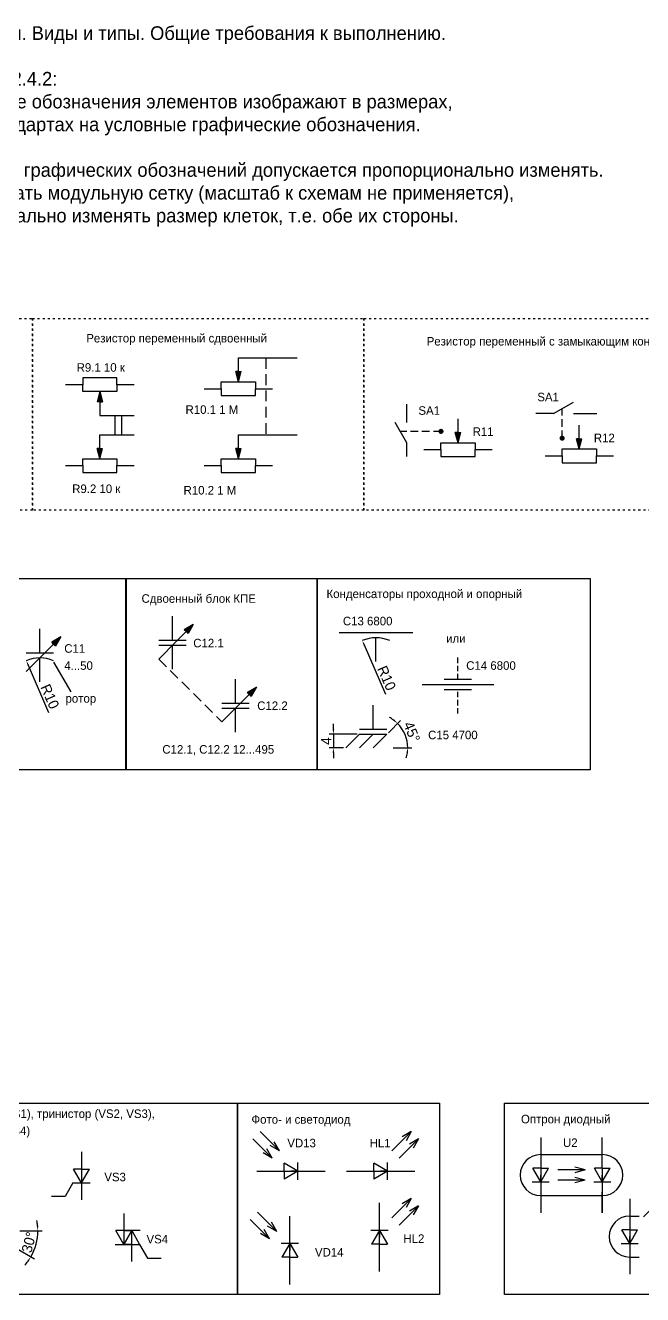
# Model space of a CAD drawing. Header units: millimetres. Extents: x 52 to 1332, y -528 to 1037.
# Drawn here: x 342.7 to 523.3, y 665.5 to 1036.6 of the extents above; entities that cross this region are included whole.
import ezdxf
from ezdxf.enums import TextEntityAlignment as Align

# ---------------------------------------------------------------- set-up
doc = ezdxf.new("R2010")
doc.units = ezdxf.units.MM
doc.linetypes.add('ACAD_ISO03W100', pattern=[30, 12, -18])
doc.linetypes.add('HIDDEN2', pattern=[4.7625, 3.175, -1.5875])
doc.styles.get("Standard").update_dxf_attribs({"font": 'standarteskd.shx', "height": 3})
doc.dimstyles.new('ISO-25', dxfattribs={"dimtxt": 2, "dimasz": 1.5, "dimexe": 1.25, "dimexo": 0.625, "dimtad": 1, "dimtxsty": 'Standard', "dimcen": 2.5, "dimadec": 0, "dimazin": 0, "dimtfac": 1, "dimtmove": 0, "dimatfit": 3, "dimfxl": 1, "dimarcsym": 0})

# ---------------------------------------------------------------- blocks, each defined once
blk = doc.blocks.new('Strelka')
h = blk.add_hatch(color=256)
h.paths.add_polyline_path([(233.47, 172.7), (234.27, 175.7), (233.47, 175.7)])
h.paths.add_polyline_path([(233.47, 175.7), (232.66, 175.7), (233.47, 172.7)])
for p, q in [((233.47, 175.7), (233.47, 179.7)), ((233.47, 175.7), (232.66, 175.7)), ((233.47, 172.7), (232.66, 175.7)), ((233.47, 175.7), (234.27, 175.7)), ((233.47, 172.7), (233.47, 175.7)), ((233.47, 172.7), (234.27, 175.7))]:
    blk.add_line(p, q)
blk = doc.blocks.new('rezistor')
for p, q in [((51.9, 169.84), (51.9, 171.84)), ((51.9, 171.84), (61.9, 171.84)), ((61.9, 171.84), (61.9, 169.84)), ((46.9, 169.84), (51.9, 169.84)), ((51.9, 169.84), (51.9, 167.84)), ((51.9, 167.84), (61.9, 167.84)), ((61.9, 169.84), (66.9, 169.84)), ((61.9, 167.84), (61.9, 169.84))]:
    blk.add_line(p, q)
blk = doc.blocks.new('rez peremennyj sdvoennyj')
for p, q in [((346.09, 777.4), (356.09, 777.4)), ((350.47, 777.4), (350.47, 771.77)), ((352.46, 777.4), (352.46, 771.77)), ((346.09, 771.77), (356.09, 771.77))]:
    blk.add_line(p, q)
at = {"rotation": 180}
for name, p in [('rezistor', (402.99, 956.24)), ('Strelka', (579.55, 957.09))]:
    blk.add_blockref(name, p, dxfattribs=at)
for name, p in [('Strelka', (112.62, 592.08)), ('rezistor', (289.19, 592.93))]:
    blk.add_blockref(name, p)
blk = doc.blocks.new('rez peremennyj sdvoennyj 2')
for p, q in [((386.62, 794.24), (403.76, 794.24)), ((386.62, 771.77), (403.76, 771.77))]:
    blk.add_line(p, q)
at = {"linetype": 'HIDDEN2'}
blk.add_line((394.67, 794.24), (394.67, 771.77), dxfattribs=at)
for name, p in [('Strelka', (153.16, 614.55)), ('rezistor', (329.72, 615.4)), ('Strelka', (153.16, 592.08)), ('rezistor', (329.72, 592.93))]:
    blk.add_blockref(name, p)
blk = doc.blocks.new('rez per s zam kontaktom')
at = {"linetype": 'Continuous'}
for p, q in [((435.9, 775.32), (435.9, 780.67)), ((435.9, 769.44), (432.51, 775.32)), ((435.9, 765.44), (435.9, 769.44))]:
    blk.add_line(p, q, dxfattribs=at)
at = {"linetype": 'HIDDEN2', "ltscale": 0.7}
blk.add_line((445.87, 772.75), (433.99, 772.75), dxfattribs=at)
at = {"linetype": 'Continuous', "const_width": 0.75}
blk.add_lwpolyline([(445.5, 772.75, 1), (446.25, 772.75, 1)], format="xyb", close=True, dxfattribs=at)
for name, p in [('Strelka', (217.4, 596.75)), ('rezistor', (393.97, 597.6))]:
    blk.add_blockref(name, p)
blk = doc.blocks.new('rez per s zam kontaktom 2')
at = {"linetype": 'Continuous'}
for p, q in [((496.13, 777.99), (501.93, 781.34)), ((496.13, 777.99), (490.91, 777.99)), ((501.93, 777.99), (508.73, 777.99))]:
    blk.add_line(p, q, dxfattribs=at)
at = {"linetype": 'HIDDEN2', "ltscale": 0.7}
blk.add_line((498.63, 770.76), (498.63, 779.43), dxfattribs=at)
at = {"linetype": 'Continuous', "const_width": 0.75}
blk.add_lwpolyline([(498.25, 770.76, 1), (499, 770.76, 1)], format="xyb", close=True, dxfattribs=at)
for name, p in [('Strelka', (270.16, 594.9)), ('rezistor', (446.73, 595.76))]:
    blk.add_blockref(name, p)
blk = doc.blocks.new('KPE rotor')
at = {"linetype": 'Continuous'}
for p, q in [((408.94, 730.89), (408.94, 737.88)), ((404.94, 730.89), (408.94, 730.89)), ((404.94, 730.89), (408.94, 730.89)), ((410.11, 730.56), (404.94, 725.39)), ((408.94, 730.89), (412.94, 730.89)), ((408.94, 722.41), (408.94, 729.39))]:
    blk.add_line(p, q, dxfattribs=at)
blk.add_arc((408.94, 719.39), 10, 66.4218, 113.5782, dxfattribs=at)
at = {"rotation": 134.9999999999999}
blk.add_blockref('Strelka', (702.26, 692.54), dxfattribs=at)
blk = doc.blocks.new('*D39')
at = {"color": 0, "linetype": 'Continuous', "lineweight": -2, "transparency": 16777216}
blk.add_line((349.65, 835.64), (343.61, 849.5), dxfattribs=at)
at = {"color": 0, "linetype": 'Continuous', "lineweight": -3, "transparency": 16777216}
blk.add_solid([(343.84, 849.6), (343.38, 849.4), (343.01, 850.87)], dxfattribs=at)
at = {"layer": 'Defpoints', "color": 0, "linetype": 'Continuous', "lineweight": -3, "transparency": 16777216}
for p in [(343.01, 850.87), (347.01, 841.71)]:
    blk.add_point(p, dxfattribs=at)
at = {"color": 0, "linetype": 'Continuous', "transparency": 16777216, "insert": (349.9, 840.4), "char_height": 3, "attachment_point": 5, "rotation": 293.5782}
blk.add_mtext('R10', dxfattribs=at)
blk = doc.blocks.new('condensator')
at = {"linetype": 'Continuous'}
for p, q in [((159.82, 727.6), (159.82, 734.59)), ((155.82, 727.6), (159.82, 727.6)), ((155.82, 727.6), (159.82, 727.6)), ((159.82, 727.6), (163.82, 727.6)), ((155.82, 726.1), (159.82, 726.1)), ((159.82, 719.12), (159.82, 726.1)), ((159.82, 726.1), (163.82, 726.1))]:
    blk.add_line(p, q, dxfattribs=at)
blk = doc.blocks.new('KPE')
at = {"linetype": 'Continuous'}
blk.add_line((359.24, 722.09), (354.07, 716.92), dxfattribs=at)
blk.add_blockref('condensator', (198.26, -5.18), dxfattribs=at)
at = {"rotation": 135}
blk.add_blockref('Strelka', (651.39, 684.07), dxfattribs=at)
blk = doc.blocks.new('Blok KPE')
at = {"linetype": 'HIDDEN2'}
blk.add_line((433.01, 726.19), (451.48, 707.79), dxfattribs=at)
at = {"linetype": 'Continuous'}
for p in [(78.93, 9.27), (97.41, -9.13)]:
    blk.add_blockref('KPE', p, dxfattribs=at)
blk = doc.blocks.new('Condensator prohodnoj')
at = {"linetype": 'Continuous'}
for p, q in [((485.76, 733.91), (496.55, 733.91)), ((496.55, 733.91), (507.34, 733.91)), ((496.55, 725.43), (496.55, 732.41))]:
    blk.add_line(p, q, dxfattribs=at)
blk.add_arc((496.55, 722.41), 10, 66.4218, 113.5782, dxfattribs=at)
blk = doc.blocks.new('condensator prohodnoj 2')
at = {"linetype": 'HIDDEN2', "ltscale": 0.5}
for p, q in [((520.52, 720.25), (520.52, 727.23)), ((520.52, 710.26), (520.52, 717.25))]:
    blk.add_line(p, q, dxfattribs=at)
at = {"linetype": 'Continuous'}
for p, q in [((516.52, 720.25), (520.52, 720.25)), ((516.52, 720.25), (520.52, 720.25)), ((520.52, 720.25), (524.52, 720.25)), ((510.03, 718.75), (520.52, 718.75)), ((516.52, 717.25), (520.52, 717.25)), ((520.52, 718.75), (531.01, 718.75)), ((520.52, 717.25), (524.52, 717.25))]:
    blk.add_line(p, q, dxfattribs=at)
blk = doc.blocks.new('*D43')
at = {"color": 0, "linetype": 'Continuous', "lineweight": -2, "transparency": 16777216}
blk.add_line((448.17, 841.03), (441.9, 855.38), dxfattribs=at)
at = {"color": 0, "linetype": 'Continuous', "lineweight": -3, "transparency": 16777216}
blk.add_solid([(442.13, 855.48), (441.67, 855.28), (441.3, 856.76)], dxfattribs=at)
at = {"layer": 'Defpoints', "color": 0, "linetype": 'Continuous', "lineweight": -3, "transparency": 16777216}
for p in [(441.3, 856.76), (445.3, 847.59)]:
    blk.add_point(p, dxfattribs=at)
at = {"color": 0, "linetype": 'Continuous', "transparency": 16777216, "insert": (448.41, 845.79), "char_height": 3, "attachment_point": 5, "rotation": 293.5782}
blk.add_mtext('R10', dxfattribs=at)
blk = doc.blocks.new('condensator opornyj')
at = {"linetype": 'Continuous'}
for p, q in [((496.7, 710.06), (496.7, 717.04)), ((492.7, 710.06), (496.7, 710.06)), ((492.7, 710.06), (496.7, 710.06)), ((496.7, 710.06), (500.7, 710.06)), ((492.7, 708.56), (488.7, 704.56)), ((496.7, 708.56), (492.7, 704.56)), ((492.7, 708.56), (496.7, 708.56)), ((500.7, 708.56), (496.7, 704.56)), ((496.7, 708.56), (500.7, 708.56))]:
    blk.add_line(p, q, dxfattribs=at)
blk = doc.blocks.new('*D45')
at = {"color": 0, "linetype": 'Continuous', "lineweight": -2, "transparency": 16777216}
for p, q in [((432.84, 830.88), (432.84, 832.38)), ((439.84, 829.38), (431.59, 829.38)), ((432.84, 829.38), (432.84, 825.38)), ((435.84, 825.38), (431.59, 825.38)), ((432.84, 823.88), (432.84, 822.38))]:
    blk.add_line(p, q, dxfattribs=at)
at = {"color": 0, "linetype": 'Continuous', "lineweight": -3, "transparency": 16777216}
for points in [[(432.59, 830.88), (433.09, 830.88), (432.84, 829.38)], [(432.59, 823.88), (433.09, 823.88), (432.84, 825.38)]]:
    blk.add_solid(points, dxfattribs=at)
at = {"layer": 'Defpoints', "color": 0, "linetype": 'Continuous', "lineweight": -3, "transparency": 16777216}
for p in [(440.47, 829.38), (432.84, 825.38), (436.47, 825.38)]:
    blk.add_point(p, dxfattribs=at)
at = {"color": 0, "linetype": 'Continuous', "transparency": 16777216, "insert": (430.72, 827.38), "char_height": 3, "attachment_point": 5, "rotation": 90}
blk.add_mtext('4', dxfattribs=at)
blk = doc.blocks.new('*D46')
at = {"color": 0, "linetype": 'Continuous', "lineweight": -2, "transparency": 16777216}
for p, q in [((448.91, 829.82), (452.5, 833.41)), ((450.34, 825.38), (455.82, 825.38))]:
    blk.add_line(p, q, dxfattribs=at)
for start, end in [(53.5111, 62.0222), (0, 45), (342.9778, 351.4889)]:
    blk.add_arc((444.47, 825.38), 10.11, start, end, dxfattribs=at)
at = {"color": 0, "linetype": 'Continuous', "lineweight": -3, "transparency": 16777216}
for points in [[(450.64, 833.7), (450.32, 833.32), (451.61, 832.53)], [(454.21, 823.9), (454.71, 823.87), (454.57, 825.38)]]:
    blk.add_solid(points, dxfattribs=at)
at = {"layer": 'Defpoints', "color": 0, "linetype": 'Continuous', "lineweight": -3, "transparency": 16777216}
for p in [(448.47, 829.38), (454.23, 828), (444.47, 825.38), (446.89, 825.38), (449.72, 825.38)]:
    blk.add_point(p, dxfattribs=at)
at = {"color": 0, "linetype": 'Continuous', "transparency": 16777216, "insert": (455.77, 830.06), "char_height": 3, "attachment_point": 5, "rotation": 292.5}
blk.add_mtext('45°', dxfattribs=at)
blk = doc.blocks.new('VS3')
at = {"linetype": 'Continuous'}
for p, q in [((470.64, 668.3), (475.64, 668.3)), ((475.64, 668.3), (475.64, 670.61)), ((479.64, 668.3), (475.64, 670.61)), ((475.64, 668.3), (475.64, 665.99)), ((479.64, 668.3), (475.64, 665.99)), ((475.64, 668.3), (479.64, 668.3)), ((479.64, 668.3), (479.64, 670.8)), ((479.64, 668.3), (484.64, 668.3)), ((479.64, 665.8), (479.64, 668.3)), ((479.64, 665.8), (483.64, 663.49)), ((483.64, 663.49), (483.64, 659.49))]:
    blk.add_line(p, q, dxfattribs=at)
blk = doc.blocks.new('*D75')
at = {"color": 0, "linetype": 'Continuous', "lineweight": -2, "transparency": 16777216}
for p, q in [((341.1, 684.2), (347.62, 684.2)), ((340.01, 679.08), (345.41, 675.96))]:
    blk.add_line(p, q, dxfattribs=at)
for start, end in [(5.6456, 11.2912), (330, 360), (318.7088, 324.3544)]:
    blk.add_arc((331.14, 684.2), 15.23, start, end, dxfattribs=at)
at = {"color": 0, "linetype": 'Continuous', "lineweight": -3, "transparency": 16777216}
for points in [[(346.55, 685.72), (346.05, 685.69), (346.37, 684.2)], [(343.31, 675.46), (343.73, 675.19), (344.33, 676.59)]]:
    blk.add_solid(points, dxfattribs=at)
at = {"layer": 'Defpoints', "color": 0, "linetype": 'Continuous', "lineweight": -3, "transparency": 16777216}
for p in [(335.47, 684.2), (340.47, 684.2), (335.47, 681.7), (339.47, 679.4), (345.45, 679)]:
    blk.add_point(p, dxfattribs=at)
at = {"color": 0, "linetype": 'Continuous', "transparency": 16777216, "insert": (343.8, 680.81), "char_height": 3, "attachment_point": 5, "rotation": 75}
blk.add_mtext('30°', dxfattribs=at)
blk = doc.blocks.new('VS4')
at = {"linetype": 'Continuous'}
for p, q in [((493.02, 661.45), (493.02, 656.45)), ((493.02, 652.45), (490.71, 656.45)), ((493.02, 656.45), (490.71, 656.45)), ((495.33, 656.45), (492.83, 656.45)), ((493.02, 656.45), (493.02, 652.45)), ((493.02, 652.45), (495.33, 656.45)), ((495.33, 656.45), (493.02, 652.45)), ((493.02, 656.45), (495.33, 656.45)), ((495.33, 656.45), (497.64, 652.45)), ((495.33, 652.45), (495.33, 656.45)), ((497.83, 656.45), (495.33, 656.45)), ((490.52, 652.45), (493.02, 652.45)), ((493.02, 652.45), (495.52, 652.45)), ((495.33, 652.45), (493.02, 652.45)), ((495.33, 652.45), (497.64, 652.45)), ((495.33, 647.45), (495.33, 652.45))]:
    blk.add_line(p, q, dxfattribs=at)
at = {"linetype": 'Continuous', "ltscale": 0.25}
for p, q in [((497.64, 652.45), (499.95, 648.45)), ((499.95, 648.45), (503.95, 648.45))]:
    blk.add_line(p, q, dxfattribs=at)
blk = doc.blocks.new('U2')
at = {"linetype": 'Continuous'}
for p, q in [((574.79, 627.7), (574.79, 618.7)), ((592.79, 618.7), (592.79, 627.7)), ((574.79, 622.7), (592.79, 622.7)), ((574.79, 618.7), (572.48, 618.7)), ((574.79, 614.7), (572.48, 618.7)), ((574.79, 618.7), (577.1, 618.7)), ((574.79, 614.7), (577.1, 618.7)), ((574.79, 618.7), (574.79, 614.7)), ((574.79, 614.7), (574.79, 616.7)), ((587.79, 618.2), (579.79, 618.2)), ((587.79, 618.2), (584.79, 619.01)), ((587.79, 618.2), (584.79, 617.4)), ((592.79, 618.7), (590.48, 618.7)), ((592.79, 614.7), (590.48, 618.7)), ((592.79, 618.7), (595.1, 618.7)), ((592.79, 614.7), (595.1, 618.7)), ((592.79, 618.7), (592.79, 614.7)), ((592.79, 614.7), (592.79, 616.7)), ((572.29, 614.7), (574.79, 614.7)), ((574.79, 614.7), (577.29, 614.7)), ((574.79, 614.7), (574.79, 605.7)), ((587.79, 615.2), (579.79, 615.2)), ((587.79, 615.2), (584.79, 616.01)), ((587.79, 615.2), (584.79, 614.4)), ((590.29, 614.7), (592.79, 614.7)), ((592.79, 614.7), (592.79, 605.7)), ((592.79, 614.7), (595.29, 614.7)), ((574.79, 610.7), (592.79, 610.7)), ((592.79, 605.7), (592.79, 611.7))]:
    blk.add_line(p, q, dxfattribs=at)
for centre, start, end in [((574.79, 616.7), 90, 270), ((592.79, 616.7), 270, 90)]:
    blk.add_arc(centre, 6, start, end, dxfattribs=at)
blk = doc.blocks.new('U2.2')
at = {"linetype": 'Continuous'}
for p, q in [((600.83, 609.74), (600.83, 600.74)), ((610.5, 610.12), (604.84, 604.46)), ((610.5, 610.12), (607.81, 608.57)), ((610.5, 610.12), (608.94, 607.43)), ((612.62, 608), (606.96, 602.34)), ((612.62, 608), (609.93, 606.45)), ((612.62, 608), (611.06, 605.31)), ((600.83, 604.74), (603.61, 604.74)), ((600.83, 600.74), (598.53, 600.74)), ((600.83, 596.74), (598.53, 600.74)), ((600.83, 600.74), (603.14, 600.74)), ((600.83, 596.74), (603.14, 600.74)), ((600.83, 600.74), (600.83, 596.74)), ((600.83, 596.74), (600.83, 598.74)), ((598.33, 596.74), (600.83, 596.74)), ((600.83, 596.74), (600.83, 587.74)), ((600.83, 596.74), (603.33, 596.74)), ((600.83, 592.74), (603.61, 592.74))]:
    blk.add_line(p, q, dxfattribs=at)
blk.add_arc((600.83, 598.74), 6, 90, 270, dxfattribs=at)
blk = doc.blocks.new('strely')
at = {"linetype": 'Continuous'}
for p, q in [((404.97, 600.69), (399.32, 606.35)), ((407.09, 602.81), (401.44, 608.47)), ((407.09, 602.81), (405.54, 605.5)), ((404.97, 600.69), (402.28, 602.24)), ((404.97, 600.69), (403.42, 603.38)), ((407.09, 602.81), (404.4, 604.36))]:
    blk.add_line(p, q, dxfattribs=at)

msp = doc.modelspace()

# ---------------------------------------------------------------- linework, layer by layer
at = {"linetype": 'Continuous'}
for p, q in [((351.007, 850.432), (356.03, 841.733)), ((449.979, 707.52), (455.636, 713.176)), ((455.636, 713.176), (452.946, 711.623)), ((455.636, 713.176), (454.083, 710.487)), ((452.101, 705.398), (457.758, 711.055)), ((457.758, 711.055), (455.068, 709.502)), ((457.758, 711.055), (456.205, 708.365)), ((410.415, 701.596), (418.415, 701.596)), ((422.415, 701.596), (418.415, 703.905)), ((418.415, 701.596), (418.415, 703.905)), ((418.415, 701.596), (422.415, 701.596)), ((422.415, 701.596), (418.415, 699.286)), ((418.415, 701.596), (418.415, 699.286)), ((422.415, 701.596), (420.415, 701.596)), ((422.415, 701.596), (422.415, 704.096)), ((422.415, 701.596), (430.415, 701.596)), ((422.415, 699.096), (422.415, 701.596)), ((436.637, 701.596), (444.637, 701.596)), ((444.637, 701.596), (444.637, 703.905)), ((448.637, 701.596), (444.637, 703.905)), ((444.637, 701.596), (444.637, 699.286)), ((448.637, 701.596), (444.637, 699.286)), ((444.637, 701.596), (448.637, 701.596)), ((448.637, 701.596), (446.637, 701.596)), ((448.637, 701.596), (448.637, 704.096)), ((448.637, 701.596), (456.637, 701.596)), ((448.637, 699.096), (448.637, 701.596)), ((446.327, 684.305), (446.327, 692.305)), ((449.979, 687.97), (455.636, 693.627)), ((452.101, 685.849), (457.758, 691.506)), ((455.636, 693.627), (452.946, 692.074)), ((455.636, 693.627), (454.083, 690.937)), ((457.758, 691.506), (455.068, 689.953)), ((457.758, 691.506), (456.205, 688.816)), ((420.104, 680.457), (420.104, 688.457)), ((446.327, 684.305), (443.827, 684.305)), ((446.327, 684.305), (444.017, 680.305)), ((448.827, 684.305), (446.327, 684.305)), ((446.327, 680.305), (446.327, 684.305)), ((446.327, 684.305), (448.636, 680.305)), ((446.327, 684.305), (446.327, 682.305)), ((420.104, 680.457), (417.604, 680.457)), ((420.104, 680.457), (417.795, 676.457)), ((420.104, 680.457), (420.104, 678.457)), ((420.104, 680.457), (422.414, 676.457)), ((420.104, 676.457), (420.104, 680.457)), ((422.604, 680.457), (420.104, 680.457)), ((446.327, 680.305), (444.017, 680.305)), ((446.327, 672.305), (446.327, 680.305)), ((446.327, 680.305), (448.636, 680.305)), ((420.104, 676.457), (417.795, 676.457)), ((420.104, 676.457), (422.414, 676.457)), ((420.104, 668.457), (420.104, 676.457))]:
    msp.add_line(p, q, dxfattribs=at)
at = {"linetype": 'Continuous', "lineweight": -3}
msp.add_line((404.776, 665.509), (404.776, 721.5), dxfattribs=at)
at = {"linetype": 'ACAD_ISO03W100', "ltscale": 0.05}
for points in [[(241.964, 950.901), (344.798, 950.901), (344.798, 894.91), (241.964, 894.91)], [(344.798, 950.901), (441.778, 950.901), (441.778, 894.91), (344.798, 894.91)], [(441.778, 950.901), (561.626, 950.901), (561.626, 894.91), (441.778, 894.91)]]:
    msp.add_lwpolyline(points, close=True, dxfattribs=at)
at = {"linetype": 'Continuous'}
for points in [[(293.811, 874.91), (372.2, 874.91), (372.2, 818.918), (293.811, 818.918)], [(372.093, 874.91), (428.085, 874.91), (428.085, 818.918), (372.093, 818.918)], [(428.085, 874.91), (507.955, 874.91), (507.955, 818.918), (428.085, 818.918)], [(316.2, 721.5), (404.776, 721.5), (404.776, 665.509), (316.2, 665.509)], [(404.776, 721.5), (463.857, 721.5), (463.857, 665.509), (404.776, 665.509)], [(482.861, 721.5), (565.5, 721.5), (565.5, 665.509), (482.861, 665.509)]]:
    msp.add_lwpolyline(points, close=True, dxfattribs=at)

# ---------------------------------------------------------------- block references
for name, p in [('rez peremennyj sdvoennyj 2', (18.434, 145.176)), ('rez peremennyj sdvoennyj', (18.434, 145.176)), ('rez per s zam kontaktom', (18.434, 145.176)), ('rez per s zam kontaktom 2', (1.122, 145.176)), ('Blok KPE', (-51.25, 125.176)), ('KPE rotor', (-61.93, 122.315)), ('Condensator prohodnoj', (-51.25, 125.176)), ('condensator prohodnoj 2', (-51.25, 125.176)), ('condensator opornyj', (-52.23, 120.823)), ('strely', (9.979, 104.709)), ('U2', (-81.301, 83.75)), ('U2.2', (-81.301, 83.75)), ('VS4', (-121.477, 27.759)), ('strely', (9.201, 81.153))]:
    msp.add_blockref(name, p, dxfattribs=at)
at = {"linetype": 'Continuous', "rotation": 270}
msp.add_blockref('VS3', (-309.135, 1177.856), dxfattribs=at)

# ---------------------------------------------------------------- texts
msp.add_text('Резистор переменный сдвоенный', height=2.5).set_placement((386.979, 944.898), align=Align.MIDDLE)
at = {"linetype": 'Continuous'}
msp.add_text('Резистор переменный с замыкающим контактом', height=2.5, dxfattribs=at).set_placement((498.053, 944), align=Align.MIDDLE)
for s, p in [('R9.1 10 к', (357.728, 935.369)), ('R9.2 10 к', (356.429, 899.898))]:
    msp.add_text(s, height=2.5).set_placement(p)
for s, p in [('SA1', (492.493, 926.723)), ('R10.1 1 M', (389.586, 923.035)), ('SA1', (457.715, 922.771)), ('R11', (473.572, 916.609)), ('R12', (509.019, 914.764)), ('R10.2 1 M', (389.008, 899.462)), ('Сдвоенный блок КПЕ', (376.716, 867.803)), ('Конденсаторы проходной и опорный', (430.836, 869.182)), ('C13 6800', (435.617, 861.213)), ('или', (465.817, 856.109)), ('С11', (354.117, 853.192)), ('C12.1', (391.844, 854.77)), ('4...50', (354.117, 848.192)), ('C14 6800', (471.683, 848.207)), ('ротор', (354.476, 838.589)), ('C12.2', (410.555, 836.457)), ('C15 4700', (460.543, 827.906)), ('C12.1, C12.2 12...495', (382.805, 823.691)), ('Динистор (VS1), тринистор (VS2, VS3),', (320.05, 717.155)), ('Фото- и светодиод', (408.865, 715.485)), ('Оптрон диодный', (487.709, 715.586)), ('симистор (VS4)', (320.05, 712.155)), ('VD13', (419.357, 708.577)), ('HL1', (443.431, 708.551)), ('U2', (500.002, 708.688)), ('VS3', (365.829, 698.648)), ('VS4', (378.175, 680.486)), ('HL2', (453.309, 680.628)), ('VD14', (427.442, 676.643))]:
    msp.add_text(s, height=2.5, dxfattribs=at).set_placement(p)
at = {"color": 7, "linetype": 'Continuous', "lineweight": -3, "insert": (284.826, 1036.38), "char_height": 4, "width": 858.6, "attachment_point": 1}
msp.add_mtext('ГОСТ 2.701-84. Схемы. Виды и типы. Общие требования к выполнению.\\P \\PПункт 2.4. Подпункте 2.4.2:\\PУсловные графические обозначения элементов изображают в размерах, \\Pустановленных в стандартах на условные графические обозначения.\\P\\pi4;\\P\\pi0;Примечание: размеры графических обозначений допускается пропорционально изменять.\\PВы можете использовать модульную сетку (масштаб к схемам не применяется), \\Pв которой пропорционально изменять размер клеток, т.е. обе их стороны.', dxfattribs=at)

# ---------------------------------------------------------------- dimensions: what is measured, and where the dimension line sits
at = {"linetype": 'Continuous'}
for center, mpoint, picture, middle in [((445.301, 847.59), (441.301, 856.755), '*D43', (446.459, 844.937)), ((347.007, 841.708), (343.007, 850.873), '*D39', (347.948, 839.553))]:
    dim = msp.add_radius_dim(center=center, mpoint=mpoint, dimstyle='ISO-25', override={"dimtmove": 1}, dxfattribs=at)
    dim.commit()
    dim.dimension.update_dxf_attribs({"geometry": picture, "text_midpoint": middle, "dimtype": 164})
dim = msp.add_linear_dim(base=(432.841, 825.382), p1=(440.468, 829.382), p2=(436.468, 825.382), angle=90, dimstyle='ISO-25', dxfattribs=at)
dim.commit()
dim.dimension.update_dxf_attribs({"geometry": '*D45', "text_midpoint": (430.716, 827.382)})
for base, line1, line2, picture, middle in [((454.231, 827.998), ((448.468, 829.382), (444.468, 825.382)), ((446.887, 825.382), (449.718, 825.382)), '*D46', (455.769, 830.063)), ((345.454, 678.996), ((335.473, 681.705), (339.473, 679.395)), ((335.473, 684.205), (340.473, 684.205)), '*D75', (343.801, 680.813))]:
    dim = msp.add_angular_dim_2l(base=base, line1=line1, line2=line2, dimstyle='ISO-25', dxfattribs=at)
    dim.commit()
    dim.dimension.update_dxf_attribs({"geometry": picture, "text_midpoint": middle})

doc.saveas('drawing.dxf')
